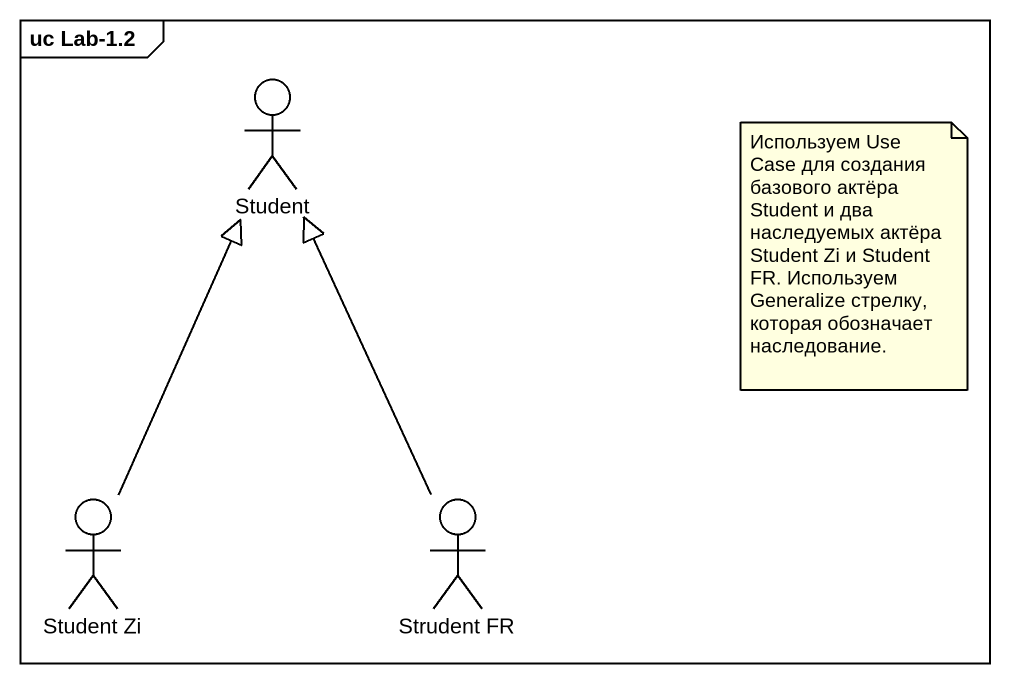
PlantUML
@startuml
mainframe uc Lab-1.2
actor Student
actor "Student Zi" as Student_Zi
actor "Strudent FR" as Strudent_FR
Student_Zi -up-|> Student
Strudent_FR -up-|> Student
note as N1
  Используем Use Case для создания базового актёра Student и два наследуемых актёра Student Zi и Student FR. Используем Generalize стрелку, которая обозначает наследование.
end note
@enduml
